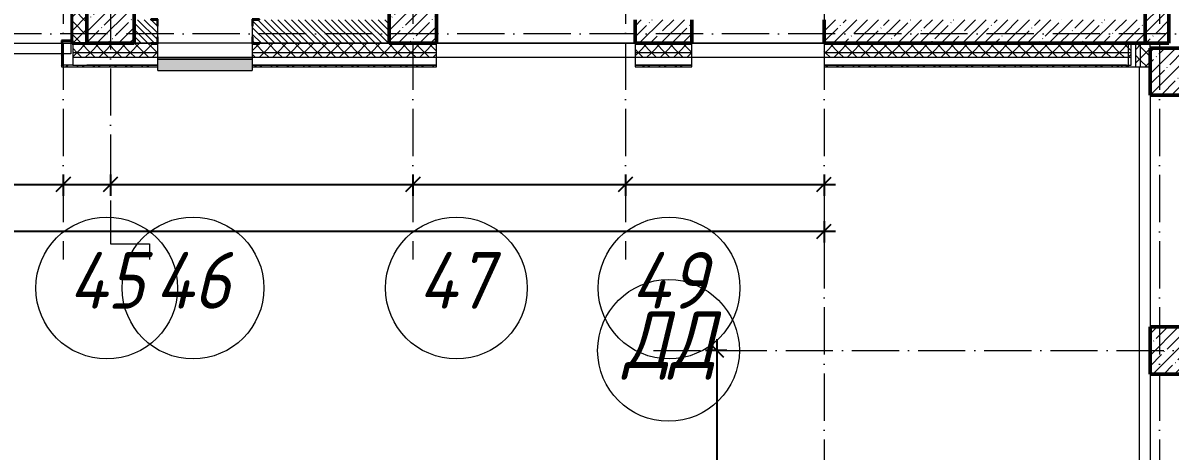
# Model space of a CAD drawing. Header units: millimetres. Extents: x -401725 to 250493, y 305116 to 802890.
# Drawn here: x -113942 to -101803, y 509882 to 514412 of the extents above; entities that cross this region are included whole.
import ezdxf

# ---------------------------------------------------------------- set-up
doc = ezdxf.new("R2010")
doc.units = ezdxf.units.MM
doc.linetypes.add('50_200_ШТРИХ_1Т_ш5_п1_п1_', pattern=[700, 500, -100, 0, -100])
for name, color, linetype, lineweight in [('A-____-____-DIMS', 7, 'Continuous', 9), ('A-GENM-____-MCUT', 7, 'Continuous', 25), ('A-GENM-____-OTLN', 7, 'Continuous', 9), ('A-GENM-____-OTLN-1', 7, 'Continuous', 25), ('A-GLAZ-____-OTLN', 7, 'Continuous', 9), ('A-WALL-____-MCUT', 7, 'Continuous', 13), ('A-WALL-____-MCUT-1', 7, 'Continuous', 9), ('A-WALL-____-MCUT-2', 7, 'Continuous', 50), ('A-WALL-____-OTLN', 7, 'Continuous', 9), ('A-WALL-____-PATT-1', 7, 'Continuous', 9), ('A-WALL-FNSH-MCUT-1', 7, 'Continuous', 9), ('S-COLS-____-MCUT', 7, 'Continuous', 50), ('S-COLS-____-OTLN', 7, 'Continuous', 9), ('S-GRID-____-IDEN', 7, 'Continuous', 9), ('S-GRID-____-OTLN', 7, 'Continuous', 9), ('S-GRID-____-OTLN-1', 7, '50_200_ШТРИХ_1Т_ш5_п1_п1_', 9)]:
    doc.layers.add(name, color=color, linetype=linetype, lineweight=lineweight)
doc.layers.add('A-GLAZ-____-OTLN-1', color=7, linetype='Continuous', lineweight=9, true_color=0xc0c0c0)
doc.styles.add('ISOCPEUR_I', font='isocpeui.ttf', dxfattribs={"width": 0.9, "height": 2.5})
doc.styles.add('ISOCPEUR_I_9', font='isocpeui.ttf', dxfattribs={"width": 0.9, "height": 250})
doc.dimstyles.new('ISO-2_5_0_9К_БОЛЬШОЙ_ОСИ', dxfattribs={"dimscale": 304.8, "dimtxt": 248.995294, "dimasz": 0.492126, "dimexe": 0.393701, "dimexo": 0, "dimgap": 0, "dimtad": 1, "dimdec": 0, "dimzin": 0, "dimdsep": 46, "dimtxsty": 'ISOCPEUR_I', "dimblk1": 'OBLIQUE', "dimblk2": 'OBLIQUE', "dimsah": 1, "dimcen": 0.09, "dimdle": 0.393701, "dimazin": 0, "dimtfac": 1, "dimtdec": 4, "dimtix": 1, "dimtmove": 0, "dimatfit": 3, "dimfxl": 1, "dimtvp": 1, "dimtolj": 1, "dimtzin": 0, "dimarcsym": 2})
pattern_1 = [(45, (-176515.07, 459015.94), (-70.71068, 70.71068), []), (135, (-176515.07, 459015.94), (-70.71068, -70.71068), [])]
pattern_2 = [(45, (-176515.07, 459015.94), (-85.53659, 85.53659), []), (45, (-176458.04, 459015.94), (-85.53659, 85.53659), [])]
pattern_3 = [(45, (-176515.07, 459015.94), (-114.04925, 114.04925), []), (45, (-176401.02, 459015.94), (-114.04925, 114.04925), [201.612, -40.322, 3.353, -36.97])]

# ---------------------------------------------------------------- blocks, each defined once
blk = doc.blocks.new('BSC_Колонна _Прямоугольная - 500х500-V24-АР1_План отверстий 1 этажа в осях 1-64_Ю-ЯЯ')
at = {"layer": 'S-COLS-____-OTLN'}
h = blk.add_hatch(dxfattribs=at)
h.set_pattern_fill('FP_30', color=256, style=0, pattern_type=2)
h.set_pattern_definition([(45, (-63500, -55431.04), (-114.04925, 114.04925), []), (45, (-63385.95, -55431.04), (-114.04925, 114.04925), [201.613, -40.323, 3.353, -36.97])])
h.paths.add_polyline_path([(-250, -250), (250, -250), (250, 250), (-250, 250), (-250, 178)], flags=0)
at = {"layer": 'S-COLS-____-MCUT'}
for p, q in [((250, 250), (-250, 250)), ((-250, 250), (-250, -250)), ((250, -250), (250, 250)), ((-250, -250), (250, -250))]:
    blk.add_line(p, q, dxfattribs=at)
blk = doc.blocks.new('BSC_Колонна _Прямоугольная - 500х500-V43-АР1_План отверстий 1 этажа в осях 1-64_Ю-ЯЯ')
at = {"layer": 'S-COLS-____-OTLN'}
h = blk.add_hatch(dxfattribs=at)
h.set_pattern_fill('FP_50', color=256, style=0, pattern_type=2)
h.set_pattern_definition([(315, (-51931.04, 74750), (114.04925, 114.04925), []), (315, (-51931.04, 74635.95), (114.04925, 114.04925), [201.613, -40.323, 3.353, -36.97])])
h.paths.add_polyline_path([(-250, 250), (-250, -250), (250, -250), (250, 250)], flags=0)
at = {"layer": 'S-COLS-____-MCUT'}
for p, q in [((250, 250), (-250, 250)), ((-250, 250), (-250, -250)), ((250, -250), (250, 250)), ((-250, -250), (250, -250))]:
    blk.add_line(p, q, dxfattribs=at)
blk = doc.blocks.new('BSC_Колонна _Прямоугольная - 500х500-V65-АР1_План отверстий 1 этажа в осях 1-64_Ю-ЯЯ')
at = {"layer": 'S-COLS-____-OTLN'}
h = blk.add_hatch(dxfattribs=at)
h.set_pattern_fill('FP_73', color=256, style=0, pattern_type=2)
h.set_pattern_definition([(45, (-66700, -55431.04), (-114.04925, 114.04925), []), (45, (-66585.95, -55431.04), (-114.04925, 114.04925), [201.613, -40.323, 3.353, -36.97])])
h.paths.add_polyline_path([(-250, -250), (250, -250), (250, 250), (-250, 250), (-250, 178)], flags=0)
at = {"layer": 'S-COLS-____-MCUT'}
for p, q in [((250, 250), (-250, 250)), ((-250, 250), (-250, -250)), ((250, -250), (250, 250)), ((-250, -250), (250, -250))]:
    blk.add_line(p, q, dxfattribs=at)
blk = doc.blocks.new('BSC_Колонна _Прямоугольная - 500х500-V134-АР1_План отверстий 1 этажа в осях 1-64_Ю-ЯЯ')
at = {"layer": 'S-COLS-____-OTLN'}
h = blk.add_hatch(dxfattribs=at)
h.set_pattern_fill('FP_145', color=256, style=0, pattern_type=2)
h.set_pattern_definition([(45, (-74750, -54881.04), (-114.04925, 114.04925), []), (45, (-74635.95, -54881.04), (-114.04925, 114.04925), [201.613, -40.323, 3.353, -36.97])])
h.paths.add_polyline_path([(-250, -250), (250, -250), (250, 250), (-250, 250), (-250, -79)], flags=0)
at = {"layer": 'S-COLS-____-MCUT'}
for p, q in [((250, 250), (-250, 250)), ((-250, 250), (-250, -250)), ((250, -250), (250, 250)), ((-250, -250), (250, -250))]:
    blk.add_line(p, q, dxfattribs=at)
blk = doc.blocks.new('Фахверк_СКБ_Уголок - 250_2700-27497298-АР1_План отверстий 1 этажа в осях 1-64_Ю-ЯЯ')
at = {"layer": 'A-GENM-____-MCUT'}
for p, q in [((200, 181), (125, 181)), ((125, 181), (125, 106)), ((131, 106), (131, 175)), ((131, 175), (200, 175)), ((200, 175), (200, 181)), ((125, 106), (131, 106)), ((131, -6), (125, -6)), ((125, -6), (125, -81)), ((125, -81), (200, -81)), ((131, -75), (131, -6)), ((200, -75), (131, -75)), ((200, -81), (200, -75))]:
    blk.add_line(p, q, dxfattribs=at)
blk = doc.blocks.new('Отлив_СКБ - Отлив витража_120_НВФ-31885283-АР1_План отверстий 1 этажа в осях 1-64_Ю-ЯЯ')
at = {"layer": 'A-GLAZ-____-OTLN-1'}
for points in [[(426, -2), (1000, -2), (1000, 0), (0, 0), (0, -2)], [(426, -120), (1000, -120), (1000, -2), (0, -2), (0, -120)]]:
    blk.add_hatch(color=256, dxfattribs=at).paths.add_polyline_path(points, flags=0)
at = {"layer": 'A-GLAZ-____-OTLN'}
for p, q in [((0, 0), (1000, 0)), ((1000, -2), (0, -2)), ((0, -120), (0, -83)), ((0, -120), (1000, -120)), ((1000, -83), (1000, -120))]:
    blk.add_line(p, q, dxfattribs=at)
blk = doc.blocks.new('Стены 12 - Стены 4-31630503-АР1_План отверстий 1 этажа в осях 1-64_Ю-ЯЯ')
at = {"layer": 'A-WALL-____-MCUT'}
for p, q in [((-1799, 41060), (-1799, 41010)), ((-1779, 41060), (-1799, 41060)), ((-1779, 41010), (-1779, 41060)), ((-1799, 41010), (-1779, 41010))]:
    blk.add_line(p, q, dxfattribs=at)
blk = doc.blocks.new('О_Общий_Откосы металлические_СКБ_Боковой - О_Общий_Откосы металлические_СКБ_Боковой-32003644-АР1_План отверстий 1 этажа в осях 1-64_Ю-ЯЯ')
at = {"layer": 'A-GENM-____-MCUT'}
for p, q in [((120, 0), (0, 0)), ((0, 0), (0, -30)), ((120, -30), (120, 0)), ((0, -30), (7, -30)), ((7, -30), (7, -7)), ((7, -7), (113, -7)), ((113, -7), (113, -37)), ((113, -37), (270, -37)), ((270, -30), (120, -30)), ((270, -37), (270, -30))]:
    blk.add_line(p, q, dxfattribs=at)
blk = doc.blocks.new('Ось сетки - Круг_Ø6_00__ISO-2_5_0_9K_-25732049-АР1_План отверстий 1 этажа в осях 1-64_Ю-ЯЯ')
at = {"layer": 'S-GRID-____-IDEN'}
blk.add_circle((0, 0), 3, dxfattribs=at)
blk = doc.blocks.new('_Oblique')
at = {"color": 0, "linetype": 'ByBlock', "lineweight": -2}
blk.add_line((-0.5, -0.5), (0.5, 0.5), dxfattribs=at)
blk = doc.blocks.new('*D13559')
at = {"layer": 'A-____-____-DIMS', "color": 0, "lineweight": -2, "transparency": 16777216}
for p, q in [((-119015, 512810), (-119015, 512584)), ((-113515, 512810), (-113515, 512584)), ((-119135, 512704), (-113395, 512704))]:
    blk.add_line(p, q, dxfattribs=at)
at = {"layer": 'Defpoints', "color": 0, "transparency": 16777216}
for p in [(-119015, 512810), (-113515, 512810), (-113515, 512704)]:
    blk.add_point(p, dxfattribs=at)
at = {"layer": 'A-____-____-DIMS', "color": 0, "lineweight": -2, "transparency": 16777216, "xscale": 150, "yscale": 150, "zscale": 150, "rotation": 180}
blk.add_blockref('_Oblique', (-119015, 512704), dxfattribs=at)
at = {"layer": 'A-____-____-DIMS', "color": 0, "lineweight": -2, "transparency": 16777216, "xscale": 150, "yscale": 150, "zscale": 150}
blk.add_blockref('_Oblique', (-113515, 512704), dxfattribs=at)
at = {"layer": 'A-____-____-DIMS', "color": 0, "transparency": 16777216, "insert": (-116265, 512706), "char_height": 2.5, "width": 758.48, "attachment_point": 5, "style": 'ISOCPEUR_I'}
blk.add_mtext('\\A1;5500', dxfattribs=at)
blk = doc.blocks.new('*D13560')
at = {"layer": 'A-____-____-DIMS', "color": 0, "lineweight": -2, "transparency": 16777216}
for p, q in [((-113515, 512810), (-113515, 512584)), ((-113015, 512810), (-113015, 512584)), ((-113635, 512704), (-112895, 512704))]:
    blk.add_line(p, q, dxfattribs=at)
at = {"layer": 'Defpoints', "color": 0, "transparency": 16777216}
for p in [(-113515, 512810), (-113015, 512810), (-113015, 512704)]:
    blk.add_point(p, dxfattribs=at)
at = {"layer": 'A-____-____-DIMS', "color": 0, "lineweight": -2, "transparency": 16777216, "xscale": 150, "yscale": 150, "zscale": 150, "rotation": 180}
blk.add_blockref('_Oblique', (-113515, 512704), dxfattribs=at)
at = {"layer": 'A-____-____-DIMS', "color": 0, "lineweight": -2, "transparency": 16777216, "xscale": 150, "yscale": 150, "zscale": 150}
blk.add_blockref('_Oblique', (-113015, 512704), dxfattribs=at)
at = {"layer": 'A-____-____-DIMS', "color": 0, "transparency": 16777216, "insert": (-113265, 512706), "char_height": 2.5, "width": 568.86, "attachment_point": 5, "style": 'ISOCPEUR_I'}
blk.add_mtext('\\A1;500', dxfattribs=at)
blk = doc.blocks.new('*D13561')
at = {"layer": 'A-____-____-DIMS', "color": 0, "lineweight": -2, "transparency": 16777216}
for p, q in [((-113015, 512810), (-113015, 512584)), ((-109815, 512810), (-109815, 512584)), ((-113135, 512704), (-109695, 512704))]:
    blk.add_line(p, q, dxfattribs=at)
at = {"layer": 'Defpoints', "color": 0, "transparency": 16777216}
for p in [(-113015, 512810), (-109815, 512810), (-109815, 512704)]:
    blk.add_point(p, dxfattribs=at)
at = {"layer": 'A-____-____-DIMS', "color": 0, "lineweight": -2, "transparency": 16777216, "xscale": 150, "yscale": 150, "zscale": 150, "rotation": 180}
blk.add_blockref('_Oblique', (-113015, 512704), dxfattribs=at)
at = {"layer": 'A-____-____-DIMS', "color": 0, "lineweight": -2, "transparency": 16777216, "xscale": 150, "yscale": 150, "zscale": 150}
blk.add_blockref('_Oblique', (-109815, 512704), dxfattribs=at)
at = {"layer": 'A-____-____-DIMS', "color": 0, "transparency": 16777216, "insert": (-111415, 512706), "char_height": 2.5, "width": 758.48, "attachment_point": 5, "style": 'ISOCPEUR_I'}
blk.add_mtext('\\A1;3200', dxfattribs=at)
blk = doc.blocks.new('*D13562')
at = {"layer": 'A-____-____-DIMS', "color": 0, "lineweight": -2, "transparency": 16777216}
for p, q in [((-109815, 512810), (-109815, 512584)), ((-107565, 512810), (-107565, 512584)), ((-109935, 512704), (-107445, 512704))]:
    blk.add_line(p, q, dxfattribs=at)
at = {"layer": 'Defpoints', "color": 0, "transparency": 16777216}
for p in [(-109815, 512810), (-107565, 512810), (-107565, 512704)]:
    blk.add_point(p, dxfattribs=at)
at = {"layer": 'A-____-____-DIMS', "color": 0, "lineweight": -2, "transparency": 16777216, "xscale": 150, "yscale": 150, "zscale": 150, "rotation": 180}
blk.add_blockref('_Oblique', (-109815, 512704), dxfattribs=at)
at = {"layer": 'A-____-____-DIMS', "color": 0, "lineweight": -2, "transparency": 16777216, "xscale": 150, "yscale": 150, "zscale": 150}
blk.add_blockref('_Oblique', (-107565, 512704), dxfattribs=at)
at = {"layer": 'A-____-____-DIMS', "color": 0, "transparency": 16777216, "insert": (-108690, 512706), "char_height": 2.5, "width": 758.48, "attachment_point": 5, "style": 'ISOCPEUR_I'}
blk.add_mtext('\\A1;2250', dxfattribs=at)
blk = doc.blocks.new('*D13563')
at = {"layer": 'A-____-____-DIMS', "color": 0, "lineweight": -2, "transparency": 16777216}
for p, q in [((-107565, 512810), (-107565, 512584)), ((-105465, 512810), (-105465, 512584)), ((-107685, 512704), (-105345, 512704))]:
    blk.add_line(p, q, dxfattribs=at)
at = {"layer": 'Defpoints', "color": 0, "transparency": 16777216}
for p in [(-107565, 512810), (-105465, 512810), (-105465, 512704)]:
    blk.add_point(p, dxfattribs=at)
at = {"layer": 'A-____-____-DIMS', "color": 0, "lineweight": -2, "transparency": 16777216, "xscale": 150, "yscale": 150, "zscale": 150, "rotation": 180}
blk.add_blockref('_Oblique', (-107565, 512704), dxfattribs=at)
at = {"layer": 'A-____-____-DIMS', "color": 0, "lineweight": -2, "transparency": 16777216, "xscale": 150, "yscale": 150, "zscale": 150}
blk.add_blockref('_Oblique', (-105465, 512704), dxfattribs=at)
at = {"layer": 'A-____-____-DIMS', "color": 0, "transparency": 16777216, "insert": (-106515, 512706), "char_height": 2.5, "width": 701.02, "attachment_point": 5, "style": 'ISOCPEUR_I'}
blk.add_mtext('\\A1;2100', dxfattribs=at)
blk = doc.blocks.new('*D13541')
at = {"layer": 'A-____-____-DIMS', "color": 0, "lineweight": -2, "transparency": 16777216}
for p, q in [((-178865, 512314), (-178865, 512088)), ((-105465, 512314), (-105465, 512088)), ((-178985, 512208), (-105345, 512208))]:
    blk.add_line(p, q, dxfattribs=at)
at = {"layer": 'Defpoints', "color": 0, "transparency": 16777216}
for p in [(-178865, 512314), (-105465, 512314), (-105465, 512208)]:
    blk.add_point(p, dxfattribs=at)
at = {"layer": 'A-____-____-DIMS', "color": 0, "lineweight": -2, "transparency": 16777216, "xscale": 150, "yscale": 150, "zscale": 150, "rotation": 180}
blk.add_blockref('_Oblique', (-178865, 512208), dxfattribs=at)
at = {"layer": 'A-____-____-DIMS', "color": 0, "lineweight": -2, "transparency": 16777216, "xscale": 150, "yscale": 150, "zscale": 150}
blk.add_blockref('_Oblique', (-105465, 512208), dxfattribs=at)
at = {"layer": 'A-____-____-DIMS', "color": 0, "transparency": 16777216, "insert": (-142165, 512209), "char_height": 2.5, "width": 971.08, "attachment_point": 5, "style": 'ISOCPEUR_I'}
blk.add_mtext('\\A1;73400', dxfattribs=at)
blk = doc.blocks.new('*D13618')
at = {"layer": 'A-____-____-DIMS', "color": 0, "lineweight": -2, "transparency": 16777216}
for p, q in [((-106600, 511067), (-106600, 505227)), ((-106494, 510947), (-106720, 510947)), ((-106494, 505347), (-106720, 505347))]:
    blk.add_line(p, q, dxfattribs=at)
at = {"layer": 'Defpoints', "color": 0, "transparency": 16777216}
for p in [(-106494, 510947), (-106600, 505347), (-106494, 505347)]:
    blk.add_point(p, dxfattribs=at)
at = {"layer": 'A-____-____-DIMS', "color": 0, "lineweight": -2, "transparency": 16777216, "xscale": 150, "yscale": 150, "zscale": 150}
for p, rotation in [((-106600, 510947), 90), ((-106600, 505347), 270)]:
    blk.add_blockref('_Oblique', p, dxfattribs=dict(at, rotation=rotation))
at = {"layer": 'A-____-____-DIMS', "color": 0, "transparency": 16777216, "insert": (-106601, 508147), "char_height": 2.5, "width": 758.48, "attachment_point": 5, "rotation": 90, "style": 'ISOCPEUR_I'}
blk.add_mtext('\\A1;5600', dxfattribs=at)

msp = doc.modelspace()

# ---------------------------------------------------------------- hatches: boundary and pattern name
at = {"layer": 'A-WALL-____-PATT-1'}
h = msp.add_hatch(dxfattribs=at)
h.set_pattern_fill('FP_13', color=256, style=0, pattern_type=2)
h.set_pattern_definition(pattern_3)
h.paths.add_polyline_path([(-101853.573, 514196.983), (-101815.0675, 514196.983), (-101815.0675, 522196.983), (-102065.0675, 522196.983), (-102065.0675, 514196.983)], flags=0)
h = msp.add_hatch(dxfattribs=at)
h.set_pattern_fill('FP_1', color=256, style=0, pattern_type=2)
h.set_pattern_definition(pattern_1)
h.paths.add_polyline_path([(-113415.0675, 514196.983), (-113265.0675, 514196.983), (-113265.0675, 518046.983), (-113415.0675, 518046.983), (-113415.0675, 514625.3138)], flags=0)
h = msp.add_hatch(dxfattribs=at)
h.set_pattern_fill('FP_6', color=256, style=0, pattern_type=2)
h.set_pattern_definition([(135, (-176515.067, 459015.94), (-35.35534, -35.35534), [])])
h.paths.add_polyline_path([(-110065.0675, 514196.983), (-110065.0675, 514446.983), (-111509.0675, 514446.983), (-111509.0675, 514377.983), (-111515.0675, 514377.983), (-111515.0675, 514265.983), (-111509.0675, 514265.983), (-111509.0675, 514196.983), (-111132.9515, 514196.983)], flags=0)
h.paths.add_polyline_path([(-112521.0675, 514196.983), (-112521.0675, 514265.983), (-112515.0675, 514265.983), (-112515.0675, 514377.983), (-112521.0675, 514377.983), (-112521.0675, 514446.983), (-112765.0675, 514446.983), (-112765.0675, 514196.983), (-112590.0675, 514196.983)], flags=0)
h = msp.add_hatch(dxfattribs=at)
h.set_pattern_fill('FP_13', color=256, style=0, pattern_type=2)
h.set_pattern_definition(pattern_3)
h.paths.add_polyline_path([(-102215.0675, 514196.983), (-102065.0675, 514196.983), (-102065.0675, 514446.983), (-105465.0675, 514446.983), (-105465.0675, 514196.983), (-102295.4482, 514196.983)], flags=0)
h.paths.add_polyline_path([(-106865.0675, 514196.983), (-106865.0675, 514446.983), (-107465.0675, 514446.983), (-107465.0675, 514196.983)], flags=0)
h = msp.add_hatch(dxfattribs=at)
h.set_pattern_fill('FP_3', color=256, style=0, pattern_type=2)
h.set_pattern_definition(pattern_2)
h.paths.add_polyline_path([(-113515.0675, 513946.983), (-113515.0675, 514196.983), (-113535.0675, 514196.983), (-113535.0675, 513946.983)], flags=0)
h = msp.add_hatch(dxfattribs=at)
h.set_pattern_fill('FP_1', color=256, style=0, pattern_type=2)
h.set_pattern_definition(pattern_1)
h.paths.add_polyline_path([(-102215.0675, 514096.983), (-102215.0675, 514196.983), (-105465.0675, 514196.983), (-105465.0675, 514096.983), (-102295.4482, 514096.983)], flags=0)
h.paths.add_polyline_path([(-106865.0675, 514096.983), (-106865.0675, 514196.983), (-107465.0675, 514196.983), (-107465.0675, 514096.983)], flags=0)
h.paths.add_polyline_path([(-112590.0675, 514096.983), (-112515.0675, 514096.983), (-112515.0675, 514190.983), (-112590.0675, 514190.983), (-112590.0675, 514196.983), (-113415.0675, 514196.983), (-113415.0675, 514096.983), (-112765.0675, 514096.983)], flags=0)
h.paths.add_polyline_path([(-111440.0675, 514096.983), (-109565.0675, 514096.983), (-109565.0675, 514196.983), (-111440.0675, 514196.983), (-111440.0675, 514190.983), (-111515.0675, 514190.983), (-111515.0675, 514096.983), (-111509.0675, 514096.983)], flags=0)
h = msp.add_hatch(dxfattribs=at)
h.set_pattern_fill('FP_1', color=256, style=0, pattern_type=2)
h.set_pattern_definition(pattern_1)
h.paths.add_polyline_path([(-102115.0675, 501946.983), (-102115.0675, 501996.983), (-102165.0675, 501996.983), (-102165.0675, 501946.983)], flags=0)
h.paths.add_polyline_path([(-102115.0675, 513946.983), (-102115.0675, 514196.983), (-102165.0675, 514196.983), (-102165.0675, 513946.983)], flags=0)
h = msp.add_hatch(dxfattribs=at)
h.set_pattern_fill('FP_1', color=256, style=0, pattern_type=2)
h.set_pattern_definition(pattern_1)
h.paths.add_polyline_path([(-102115.0675, 501946.983), (-102015.0675, 501946.983), (-102015.0675, 501996.983), (-102115.0675, 501996.983)], flags=0)
h.paths.add_polyline_path([(-102015.0675, 513946.983), (-102015.0675, 514196.983), (-102115.0675, 514196.983), (-102115.0675, 513946.983)], flags=0)
h = msp.add_hatch(dxfattribs=at)
h.set_pattern_fill('FP_1', color=256, style=0, pattern_type=2)
h.set_pattern_definition(pattern_1)
h.paths.add_polyline_path([(-104062.9488, 514046.983), (-102215.0675, 514046.983), (-102215.0675, 514096.983), (-105465.0675, 514096.983), (-105465.0675, 514046.983)], flags=0)
h.paths.add_polyline_path([(-107465.0675, 514046.983), (-106865.0675, 514046.983), (-106865.0675, 514096.983), (-107465.0675, 514096.983)], flags=0)
h.paths.add_polyline_path([(-109565.0675, 514046.983), (-109565.0675, 514096.983), (-111515.0675, 514096.983), (-111515.0675, 514046.983), (-111132.9515, 514046.983)], flags=0)
h.paths.add_polyline_path([(-113265.0675, 514046.983), (-112515.0675, 514046.983), (-112515.0675, 514096.983), (-113415.0675, 514096.983), (-113415.0675, 514046.983)], flags=0)
h = msp.add_hatch(dxfattribs=at)
h.set_pattern_fill('FP_3', color=256, style=0, pattern_type=2)
h.set_pattern_definition(pattern_2)
h.paths.add_polyline_path([(-102315.0675, 513946.983), (-102315.0675, 513966.983), (-105465.0675, 513966.983), (-105465.0675, 513946.983), (-104062.9488, 513946.983)], flags=0)
h.paths.add_polyline_path([(-107465.0675, 513946.983), (-106865.0675, 513946.983), (-106865.0675, 513966.983), (-107465.0675, 513966.983)], flags=0)
h.paths.add_polyline_path([(-109565.0675, 513946.983), (-109565.0675, 513966.983), (-111515.0675, 513966.983), (-111515.0675, 513946.983), (-111132.9515, 513946.983)], flags=0)
h.paths.add_polyline_path([(-112900.4522, 513946.983), (-112515.0675, 513946.983), (-112515.0675, 513966.983), (-113515.0675, 513966.983), (-113515.0675, 513946.983)], flags=0)
h = msp.add_hatch(dxfattribs=at)
h.set_pattern_fill('FP_3', color=256, style=0, pattern_type=2)
h.set_pattern_definition(pattern_2)
h.paths.add_polyline_path([(-102245.0675, 513946.983), (-102245.0675, 513956.983), (-102265.0675, 513956.983), (-102265.0675, 513946.983)], flags=0)

# ---------------------------------------------------------------- linework, layer by layer
at = {"layer": 'A-WALL-____-MCUT'}
for p, q in [((-112515.0675, 514265.983), (-112515.0675, 514377.983)), ((-111515.0675, 514377.983), (-111515.0675, 514265.983)), ((-113415.0675, 514196.983), (-113415.0675, 513966.983)), ((-113265.0675, 514196.983), (-113415.0675, 514196.983)), ((-112765.0675, 514196.983), (-112590.0675, 514196.983)), ((-112590.0675, 514196.983), (-112765.0675, 514196.983)), ((-112515.0675, 513966.983), (-112515.0675, 514190.983)), ((-111515.0675, 514190.983), (-111515.0675, 513966.983)), ((-111440.0675, 514196.983), (-110065.0675, 514196.983)), ((-110065.0675, 514196.983), (-111440.0675, 514196.983)), ((-109565.0675, 513966.983), (-109565.0675, 514196.983)), ((-107465.0675, 514196.983), (-107465.0675, 513966.983)), ((-106865.0675, 513966.983), (-106865.0675, 514196.983)), ((-105465.0675, 514196.983), (-105465.0675, 513966.983)), ((-102245.0675, 514196.983), (-102245.0675, 513946.983)), ((-102215.0675, 513966.983), (-102215.0675, 514196.983)), ((-102015.0675, 514146.983), (-102015.0675, 514196.983)), ((-113415.0675, 513966.983), (-112515.0675, 513966.983)), ((-112515.0675, 513966.983), (-113265.0675, 513966.983)), ((-111515.0675, 513966.983), (-109565.0675, 513966.983)), ((-109565.0675, 513966.983), (-111515.0675, 513966.983)), ((-107465.0675, 513966.983), (-106865.0675, 513966.983)), ((-106865.0675, 513966.983), (-107465.0675, 513966.983)), ((-105465.0675, 513966.983), (-102215.0675, 513966.983)), ((-102315.0675, 513966.983), (-105465.0675, 513966.983)), ((-102245.0675, 513946.983), (-102015.0675, 513946.983))]:
    msp.add_line(p, q, dxfattribs=at)
at = {"layer": 'A-WALL-____-MCUT-1'}
for p, q in [((-113427.0675, 514196.983), (-113427.0675, 518046.983)), ((-113421.0675, 514196.983), (-113421.0675, 518046.983)), ((-102165.0675, 513946.983), (-102165.0675, 514196.983)), ((-102115.0675, 513946.983), (-102115.0675, 514196.983)), ((-112515.0675, 514096.983), (-113415.0675, 514096.983)), ((-109565.0675, 514096.983), (-111515.0675, 514096.983)), ((-106865.0675, 514096.983), (-107465.0675, 514096.983)), ((-102215.0675, 514096.983), (-105465.0675, 514096.983)), ((-112515.0675, 514046.983), (-113415.0675, 514046.983)), ((-109565.0675, 514046.983), (-111515.0675, 514046.983)), ((-106865.0675, 514046.983), (-107465.0675, 514046.983)), ((-102215.0675, 514046.983), (-105465.0675, 514046.983))]:
    msp.add_line(p, q, dxfattribs=at)
at = {"layer": 'A-WALL-____-MCUT-2'}
for p, q in [((-101815.0675, 514196.983), (-101815.0675, 522196.983)), ((-102065.0675, 517846.983), (-102065.0675, 514196.983)), ((-107465.0675, 514446.983), (-107465.0675, 514196.983)), ((-106865.0675, 514196.983), (-106865.0675, 514446.983)), ((-105465.0675, 514446.983), (-105465.0675, 514196.983)), ((-107465.0675, 514196.983), (-106865.0675, 514196.983)), ((-101815.0675, 514196.983), (-105465.0675, 514196.983))]:
    msp.add_line(p, q, dxfattribs=at)
at = {"layer": 'A-WALL-____-OTLN'}
for p, q in [((-115895.0675, 514196.983), (-113535.0675, 514196.983)), ((-113515.0675, 514196.983), (-113435.0675, 514196.983)), ((-113435.0675, 514196.983), (-113435.0675, 514086.983)), ((-111515.0675, 514196.983), (-112515.0675, 514196.983)), ((-109565.0675, 514196.983), (-107465.0675, 514196.983)), ((-107465.0675, 514196.983), (-109565.0675, 514196.983)), ((-106865.0675, 514196.983), (-105465.0675, 514196.983)), ((-105465.0675, 514196.983), (-106865.0675, 514196.983)), ((-113535.0675, 514086.983), (-115895.0675, 514086.983)), ((-113435.0675, 514086.983), (-113515.0675, 514086.983)), ((-111515.0675, 514046.983), (-112515.0675, 514046.983)), ((-107465.0675, 514046.983), (-109565.0675, 514046.983)), ((-105465.0675, 514046.983), (-106865.0675, 514046.983)), ((-102125.0675, 502056.983), (-102125.0675, 513946.983)), ((-102015.0675, 513646.983), (-102015.0675, 511196.983)), ((-102015.0675, 510696.983), (-102015.0675, 505446.983))]:
    msp.add_line(p, q, dxfattribs=at)
at = {"layer": 'A-WALL-FNSH-MCUT-1'}
for p, q in [((-113435.0675, 518046.983), (-113435.0675, 514196.983)), ((-113415.0675, 514196.983), (-113415.0675, 518046.983)), ((-113535.0675, 514196.983), (-113535.0675, 513946.983)), ((-113515.0675, 514196.983), (-113535.0675, 514196.983)), ((-113515.0675, 513966.983), (-113515.0675, 514196.983)), ((-113435.0675, 514196.983), (-113415.0675, 514196.983)), ((-113535.0675, 513946.983), (-112515.0675, 513946.983)), ((-113415.0675, 513966.983), (-113515.0675, 513966.983)), ((-112515.0675, 513946.983), (-112515.0675, 513966.983)), ((-111515.0675, 513966.983), (-111515.0675, 513946.983)), ((-111515.0675, 513946.983), (-109565.0675, 513946.983)), ((-109565.0675, 513946.983), (-109565.0675, 513966.983)), ((-107465.0675, 513966.983), (-107465.0675, 513946.983)), ((-107465.0675, 513946.983), (-106865.0675, 513946.983)), ((-106865.0675, 513946.983), (-106865.0675, 513966.983)), ((-105465.0675, 513966.983), (-105465.0675, 513946.983)), ((-105465.0675, 513946.983), (-102315.0675, 513946.983)), ((-102315.0675, 513946.983), (-102315.0675, 513966.983)), ((-102245.0675, 513956.983), (-102265.0675, 513956.983)), ((-102265.0675, 513956.983), (-102265.0675, 513946.983)), ((-102265.0675, 513946.983), (-102245.0675, 513946.983))]:
    msp.add_line(p, q, dxfattribs=at)
at = {"layer": 'S-GRID-____-OTLN'}
for p, q in [((-113015.0675, 512074.537), (-112602.3091, 512074.537)), ((-112602.3091, 512074.537), (-112602.3091, 511907.5288))]:
    msp.add_line(p, q, dxfattribs=at)
at = {"layer": 'S-GRID-____-OTLN-1'}
for p, q in [((-113515.0675, 549908.7924), (-113515.0675, 511907.5288)), ((-109815.0675, 549908.7924), (-109815.0675, 511907.5288)), ((-107565.0675, 549908.7924), (-107565.0675, 511907.5288)), ((-105465.0675, 549908.7924), (-105465.0675, 498597.5699)), ((-101915.0675, 549908.7924), (-101915.0675, 498597.5699)), ((-113015.0675, 549637.1778), (-113015.0675, 512074.537)), ((-72440.6609, 514296.983), (-181183.8377, 514296.983)), ((-107270.4298, 510946.983), (-72440.6609, 510946.983))]:
    msp.add_line(p, q, dxfattribs=at)

# ---------------------------------------------------------------- block references
at = {"layer": 'A-GENM-____-OTLN'}
msp.add_blockref('О_Общий_Откосы металлические_СКБ_Боковой - О_Общий_Откосы металлические_СКБ_Боковой-32003644-АР1_План отверстий 1 этажа в осях 1-64_Ю-ЯЯ', (-113535.0675, 514226.983), dxfattribs=at)
at = {"layer": 'A-GENM-____-OTLN-1', "rotation": 180}
msp.add_blockref('Фахверк_СКБ_Уголок - 250_2700-27497298-АР1_План отверстий 1 этажа в осях 1-64_Ю-ЯЯ', (-112390.0675, 514371.983), dxfattribs=at)
at = {"layer": 'A-GENM-____-OTLN-1'}
msp.add_blockref('Фахверк_СКБ_Уголок - 250_2700-27497298-АР1_План отверстий 1 этажа в осях 1-64_Ю-ЯЯ', (-111640.0675, 514271.983), dxfattribs=at)
at = {"layer": 'A-GLAZ-____-OTLN'}
msp.add_blockref('Отлив_СКБ - Отлив витража_120_НВФ-31885283-АР1_План отверстий 1 этажа в осях 1-64_Ю-ЯЯ', (-112515.0675, 514029.983), dxfattribs=at)
at = {"layer": 'A-WALL-____-OTLN', "rotation": 89.9999999999999}
msp.add_blockref('Стены 12 - Стены 4-31630503-АР1_План отверстий 1 этажа в осях 1-64_Ю-ЯЯ', (-61254.8255, 515745.4947), dxfattribs=at)
at = {"layer": 'S-COLS-____-OTLN'}
for name, p in [('BSC_Колонна _Прямоугольная - 500х500-V24-АР1_План отверстий 1 этажа в осях 1-64_Ю-ЯЯ', (-113015.0675, 514446.983)), ('BSC_Колонна _Прямоугольная - 500х500-V65-АР1_План отверстий 1 этажа в осях 1-64_Ю-ЯЯ', (-109815.0675, 514446.983)), ('BSC_Колонна _Прямоугольная - 500х500-V134-АР1_План отверстий 1 этажа в осях 1-64_Ю-ЯЯ', (-101765.0675, 513896.983))]:
    msp.add_blockref(name, p, dxfattribs=at)
at = {"layer": 'S-COLS-____-OTLN', "rotation": 89.9999999999999}
msp.add_blockref('BSC_Колонна _Прямоугольная - 500х500-V43-АР1_План отверстий 1 этажа в осях 1-64_Ю-ЯЯ', (-101765.0675, 510946.983), dxfattribs=at)
at = {"layer": 'S-GRID-____-IDEN', "xscale": 250, "yscale": 250, "zscale": 99.99999999999993}
for p, rotation in [((-113054.8435, 511607.5288), 180), ((-112142.0851, 511607.5288), 180), ((-109354.8435, 511607.5288), 180), ((-107104.8435, 511607.5288), 180), ((-107110.2058, 510946.983), 269.9999999999995)]:
    msp.add_blockref('Ось сетки - Круг_Ø6_00__ISO-2_5_0_9K_-25732049-АР1_План отверстий 1 этажа в осях 1-64_Ю-ЯЯ', p, dxfattribs=dict(at, rotation=rotation))

# ---------------------------------------------------------------- texts
at = {"layer": 'S-GRID-____-IDEN', "char_height": 600, "attachment_point": 1, "style": 'ISOCPEUR_I_9'}
for s, insert, width in [('45', (-113456.774, 511988.7161), 425.696062), ('46', (-112544.0156, 511988.7161), 425.696062), ('47', (-109756.774, 511988.7161), 425.696062), ('49', (-107506.774, 511988.7161), 425.696062), ('ДД', (-107582.8442, 511360.8691), 505.063125)]:
    msp.add_mtext(s, dxfattribs=dict(at, insert=insert, width=width))

# ---------------------------------------------------------------- dimensions: what is measured, and where the dimension line sits
at = {"layer": 'A-____-____-DIMS'}
for base, p1, p2, override, picture, middle in [((-113515.0675, 512704.4081), (-119015.0675, 512810.4741), (-113515.0675, 512810.4741), {"dimpost": '<>', "dimfxl": 5500}, '*D13559', (-116265.0675, 512705.6581)), ((-113015.0675, 512704.4081), (-113515.0675, 512810.4741), (-113015.0675, 512810.4741), {"dimpost": '<>', "dimfxl": 500}, '*D13560', (-113265.0675, 512705.6581)), ((-109815.0675, 512704.4081), (-113015.0675, 512810.4741), (-109815.0675, 512810.4741), {"dimpost": '<>', "dimfxl": 3200}, '*D13561', (-111415.0675, 512705.6581)), ((-107565.0675, 512704.4081), (-109815.0675, 512810.4741), (-107565.0675, 512810.4741), {"dimpost": '<>', "dimfxl": 2250}, '*D13562', (-108690.0675, 512705.6581)), ((-105465.0675, 512704.4081), (-107565.0675, 512810.4741), (-105465.0675, 512810.4741), {"dimpost": '<>', "dimfxl": 2100}, '*D13563', (-106515.0675, 512705.6581)), ((-105465.0675, 512207.6078), (-178865.0675, 512313.6738), (-105465.0675, 512313.6738), {"dimpost": '<>', "dimfxl": 73400}, '*D13541', (-142165.0675, 512208.8739))]:
    dim = msp.add_linear_dim(base=base, p1=p1, p2=p2, dimstyle='ISO-2_5_0_9К_БОЛЬШОЙ_ОСИ', override=override, dxfattribs=at)
    dim.commit()
    dim.dimension.update_dxf_attribs({"geometry": picture, "text_midpoint": middle})
dim = msp.add_linear_dim(base=(-106599.7059, 505346.983), p1=(-106493.6399, 510946.983), p2=(-106493.6399, 505346.983), angle=90, dimstyle='ISO-2_5_0_9К_БОЛЬШОЙ_ОСИ', override={"dimpost": '<>', "dimfxl": 5600}, dxfattribs=at)
dim.commit()
dim.dimension.update_dxf_attribs({"geometry": '*D13618', "text_midpoint": (-106600.9559, 508146.983)})

doc.saveas('drawing.dxf')
